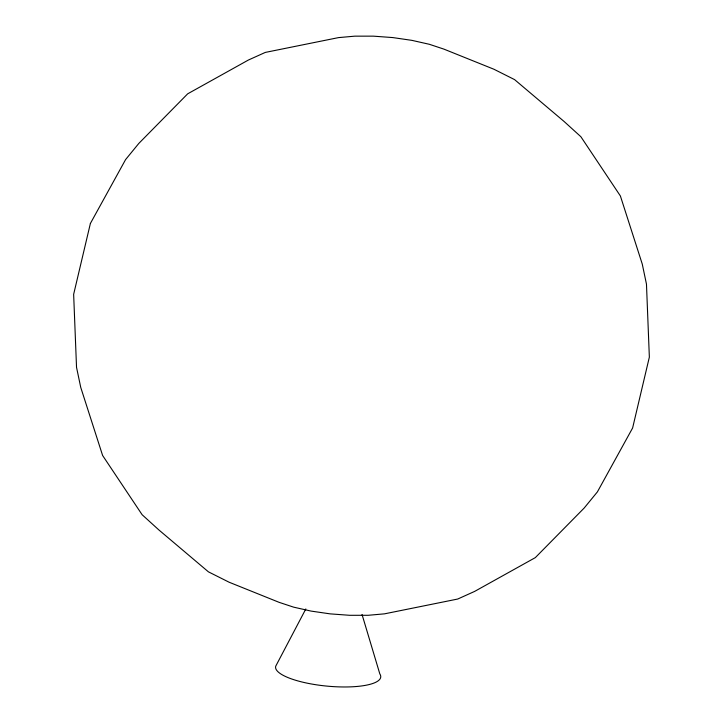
<?xml version="1.0" encoding="UTF-8"?>
<svg xmlns="http://www.w3.org/2000/svg" width="723" height="723" viewBox="0 0 723 723"><rect width="100%" height="100%" fill="white"/><g stroke="black" fill="none" stroke-linecap="round" stroke-linejoin="round"><path stroke-width="1.08" d="M305.829 608.938L275.707 666.235A52.815 14.207 5.5 0 0 331.206 686.47A52.815 14.207 5.5 0 0 379.819 673.89L362.033 614.469M90.384 223.47L73.647 294.324L76.53 367.32L80.741 387.401L102.612 455.481L142.124 514.722L158.861 529.932L208.423 571.839L229.11 582.223L279.123 602.349L293.683 607.166L311.107 611.098L330.203 613.872L349.67 615.3L368.188 615.291L384.482 613.845L457.704 599.042L474.622 591.414L535.327 557.623L584.193 508.025L597.406 491.875L632.616 427.989L649.353 357.135L646.47 284.139L642.259 264.058L620.388 195.969L580.876 136.728L564.139 121.518L514.577 79.611L493.89 69.227L443.877 49.11L429.317 44.284L411.893 40.361L392.797 37.578L373.33 36.15L354.812 36.159L338.518 37.614L265.296 52.418L248.378 60.036L187.673 93.827L138.807 143.434L125.594 159.584L90.384 223.47"/></g></svg>
